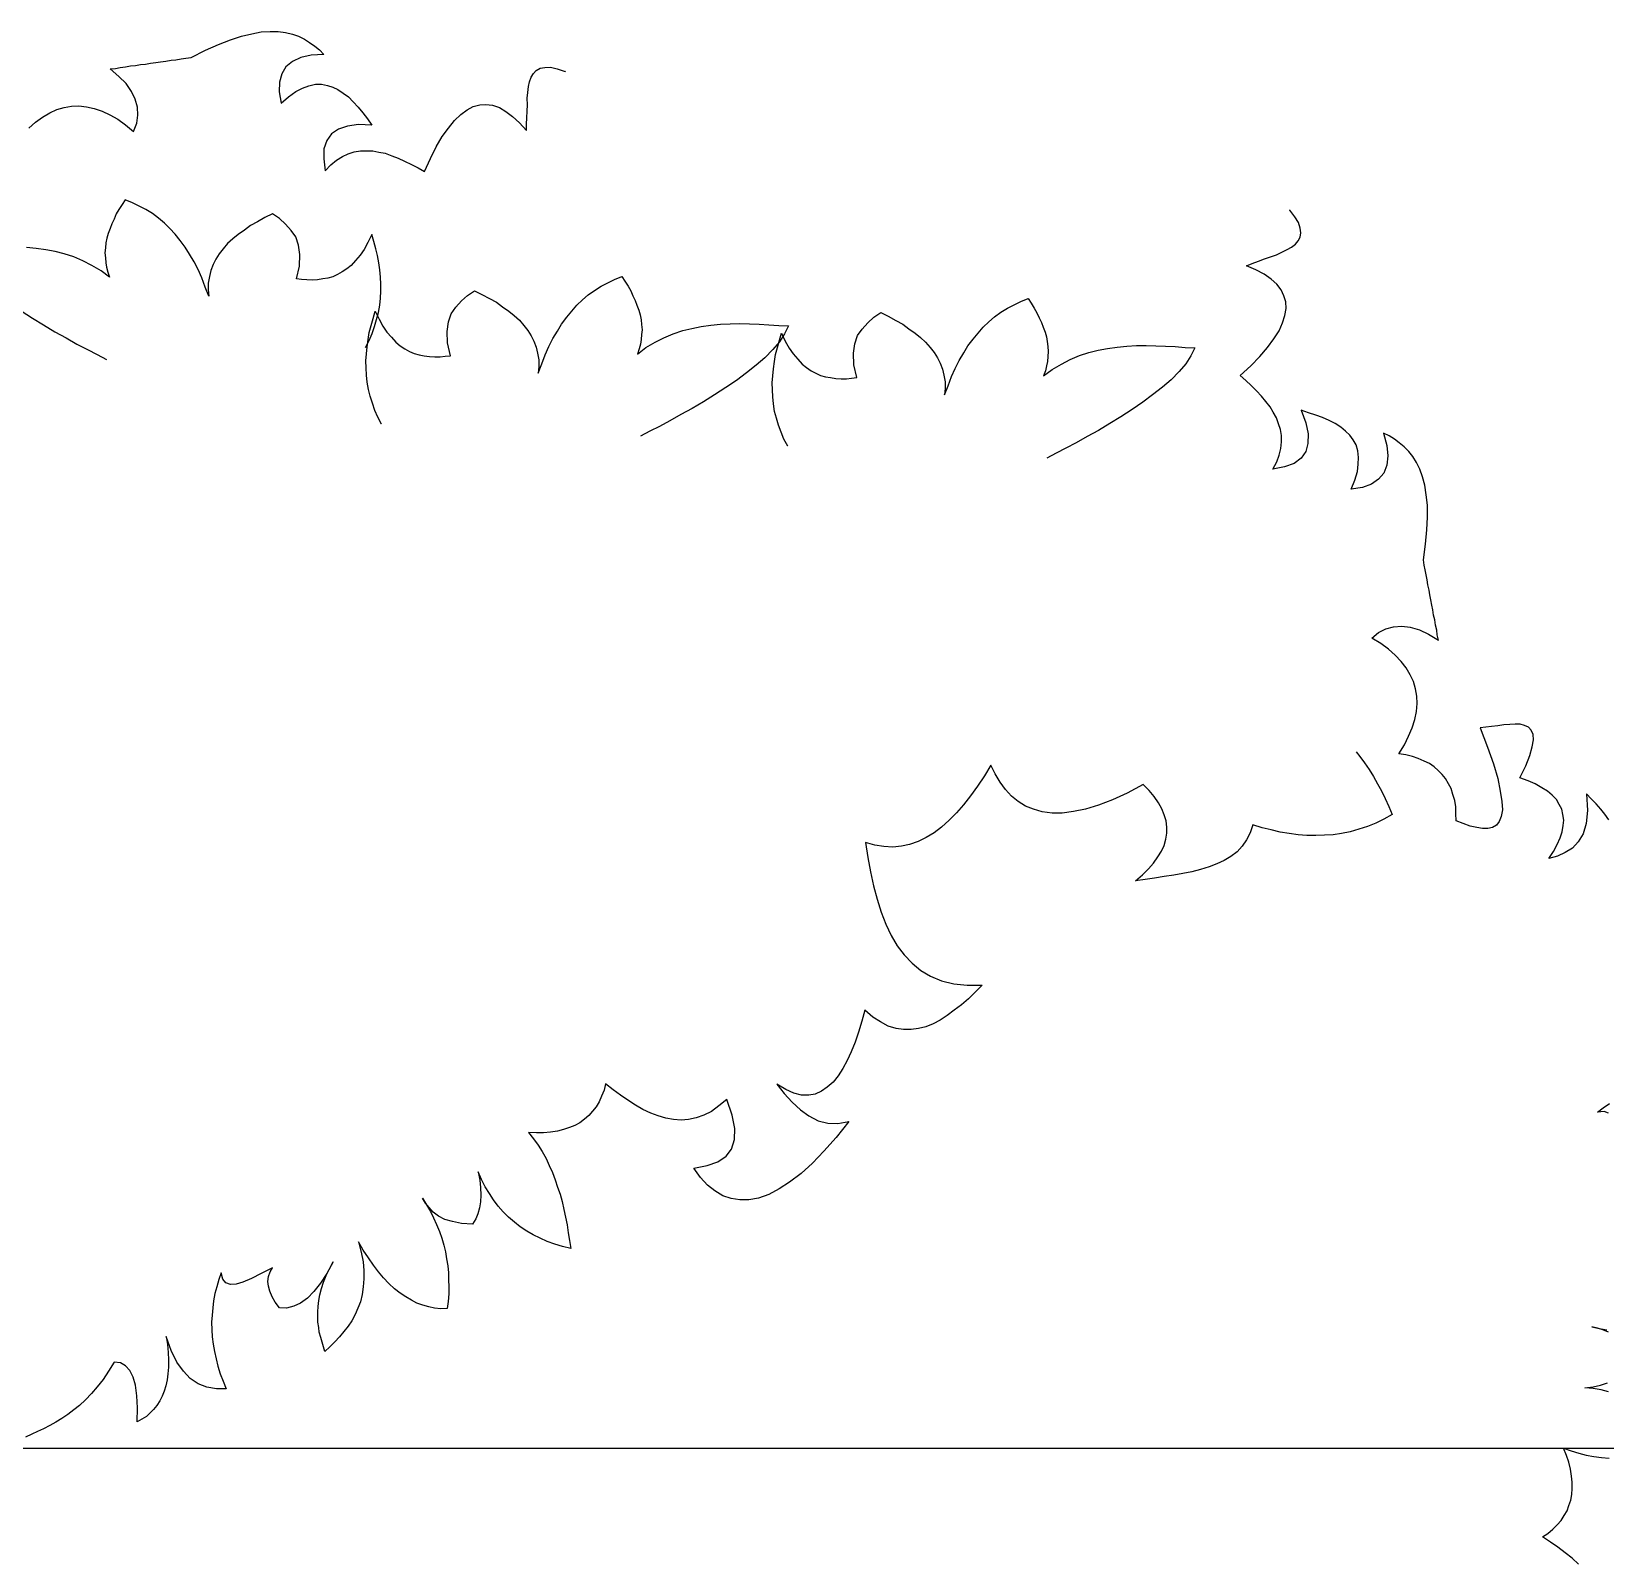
# Model space of a CAD drawing. Extents: x -24232 to 27340, y -23039 to 23489.
# Drawn here: x -6148.4 to -5665, y -17973.5 to -17504.5 of the extents above; entities that cross this region are included whole.
import ezdxf

# ---------------------------------------------------------------- set-up
doc = ezdxf.new("R2010")
doc.units = 0
doc.header["$LTSCALE"] = 10
doc.layers.add('1', color=1, linetype='CONTINUOUS')
doc.layers.add('3', color=3, linetype='CONTINUOUS')

msp = doc.modelspace()

# ---------------------------------------------------------------- linework, layer by layer
at = {"layer": '1'}
for points in [[(-6149.27, -17534.19), (-6147.15, -17532.36), (-6145, -17530.79), (-6142.83, -17529.49), (-6140.63, -17528.46), (-6138.39, -17527.83), (-6136.12, -17527.47), (-6133.83, -17527.38), (-6131.5, -17527.7), (-6129.15, -17528.14), (-6126.76, -17528.99), (-6124.35, -17530.1), (-6121.91, -17531.49), (-6119.58, -17533.15), (-6117.08, -17535.21), (-6117.08, -17535.21), (-6116.11, -17532.68), (-6115.81, -17530.21), (-6115.91, -17527.78), (-6116.57, -17525.27), (-6117.75, -17522.95), (-6119.34, -17520.54), (-6121.59, -17518.32), (-6124.25, -17516.01), (-6124.25, -17516.01), (-6122.64, -17515.85), (-6121.18, -17515.57), (-6119.57, -17515.41), (-6117.98, -17515.12), (-6116.5, -17514.97), (-6114.91, -17514.68), (-6113.43, -17514.54), (-6111.83, -17514.24), (-6110.23, -17514.08), (-6108.76, -17513.8), (-6107.15, -17513.64), (-6105.56, -17513.35), (-6104.08, -17513.21), (-6102.49, -17512.91), (-6101.01, -17512.77), (-6099.42, -17512.47), (-6099.42, -17512.47), (-6095.03, -17510.28), (-6091, -17508.53), (-6087.35, -17507.08), (-6083.95, -17505.94), (-6080.77, -17505.22), (-6077.84, -17504.66), (-6075.15, -17504.53), (-6072.71, -17504.55), (-6070.37, -17504.87), (-6068.3, -17505.34), (-6066.47, -17505.97), (-6064.62, -17506.87), (-6063.03, -17507.93), (-6061.44, -17508.99), (-6059.96, -17510.2), (-6058.61, -17511.56), (-6058.61, -17511.56), (-6062.51, -17511.81), (-6065.69, -17512.53), (-6068.28, -17513.73), (-6070.28, -17515.42), (-6071.56, -17517.58), (-6072.26, -17520.08), (-6072.37, -17523.07), (-6071.76, -17526.53), (-6071.76, -17526.53), (-6069.51, -17524.55), (-6067.23, -17522.97), (-6065.17, -17521.96), (-6063.21, -17521.22), (-6061.22, -17520.75), (-6059.33, -17520.7), (-6057.53, -17521.07), (-6055.86, -17521.58), (-6054.29, -17522.37), (-6052.7, -17523.43), (-6051.09, -17524.63), (-6049.59, -17526.1), (-6048.08, -17527.72), (-6046.68, -17529.47), (-6045.28, -17531.37), (-6043.87, -17533.26), (-6043.87, -17533.26), (-6047.95, -17533.12), (-6051.42, -17533.6), (-6054.17, -17534.55), (-6056.33, -17535.98), (-6057.76, -17538.02), (-6058.59, -17540.54), (-6058.69, -17543.66), (-6058.2, -17547.27), (-6058.2, -17547.27), (-6056.48, -17545.47), (-6054.72, -17544.08), (-6052.94, -17542.96), (-6051.12, -17542.1), (-6049.29, -17541.51), (-6047.42, -17541.19), (-6045.53, -17541.14), (-6043.63, -17541.22), (-6041.7, -17541.58), (-6039.77, -17541.93), (-6037.8, -17542.68), (-6035.83, -17543.43), (-6033.84, -17544.32), (-6031.71, -17545.33), (-6029.71, -17546.35), (-6027.7, -17547.51), (-6027.7, -17547.51), (-6025.93, -17543.54), (-6024.11, -17539.97), (-6022.26, -17536.81), (-6020.35, -17534.19), (-6018.55, -17531.84), (-6016.57, -17530.02), (-6014.67, -17528.61), (-6012.74, -17527.61), (-6010.77, -17527.01), (-6008.88, -17526.96), (-6006.83, -17527.16), (-6004.72, -17527.9), (-6002.71, -17529.06), (-6000.66, -17530.62), (-5998.57, -17532.58), (-5996.45, -17534.94), (-5996.45, -17534.94), (-5996.36, -17533.04), (-5996.29, -17531), (-5996.22, -17528.96), (-5996.14, -17527.05), (-5996.21, -17525.03), (-5995.98, -17523.25), (-5995.74, -17521.46), (-5995.49, -17519.95), (-5994.95, -17518.54), (-5994.25, -17517.39), (-5993.39, -17516.49), (-5992.24, -17515.84), (-5990.78, -17515.56), (-5989.02, -17515.52), (-5986.94, -17515.99), (-5984.56, -17516.84), (-5984.56, -17516.84), (-5984.46, -17516.75)], [(-6045.85, -17601.57), (-6045.85, -17601.57), (-6044.69, -17599.39), (-6043.81, -17597.31), (-6043.04, -17595.08), (-6042.43, -17592.97), (-6041.82, -17590.87), (-6041.46, -17588.6), (-6041.24, -17586.46), (-6041.17, -17584.3), (-6041.09, -17582.14), (-6041.28, -17579.95), (-6041.47, -17577.77), (-6041.79, -17575.57), (-6042.12, -17573.37), (-6042.72, -17571.28), (-6043.32, -17569.05), (-6043.91, -17566.83), (-6043.91, -17566.83), (-6045.1, -17569.28), (-6046.26, -17571.47), (-6047.52, -17573.24), (-6048.9, -17574.87), (-6050.27, -17576.36), (-6051.59, -17577.44), (-6053.04, -17578.38), (-6054.47, -17579.19), (-6055.89, -17579.86), (-6057.42, -17580.25), (-6058.94, -17580.51), (-6060.59, -17580.75), (-6062.22, -17580.86), (-6063.85, -17580.84), (-6065.45, -17580.68), (-6067.06, -17580.52), (-6067.06, -17580.52), (-6066.13, -17576.55), (-6066.05, -17573.04), (-6066.45, -17570.15), (-6067.28, -17567.63), (-6068.7, -17565.6), (-6070.41, -17563.67), (-6072.28, -17561.99), (-6074.44, -17560.56), (-6074.44, -17560.56), (-6076.71, -17561.69), (-6079.01, -17562.95), (-6081.15, -17564.1), (-6083.05, -17565.53), (-6084.94, -17566.84), (-6086.56, -17568.17), (-6088.2, -17569.63), (-6089.58, -17571.25), (-6090.81, -17572.76), (-6091.79, -17574.42), (-6092.63, -17576.1), (-6093.35, -17577.92), (-6093.8, -17579.77), (-6094.14, -17581.77), (-6094.2, -17583.8), (-6094, -17585.85), (-6094, -17585.85), (-6095.07, -17583.03), (-6096.15, -17580.22), (-6097.25, -17577.67), (-6098.5, -17575.25), (-6099.9, -17572.94), (-6101.18, -17570.79), (-6102.73, -17568.74), (-6104.31, -17566.82), (-6105.89, -17565.04), (-6107.62, -17563.38), (-6109.37, -17561.85), (-6111.26, -17560.45), (-6113.3, -17559.16), (-6115.36, -17558.14), (-6117.43, -17557.13), (-6119.64, -17556.23), (-6119.64, -17556.23), (-6120.6, -17557.63), (-6121.56, -17559.16), (-6122.38, -17560.57), (-6123.07, -17562.12), (-6123.75, -17563.55), (-6124.3, -17564.98), (-6124.86, -17566.55), (-6125.28, -17568), (-6125.56, -17569.46), (-6125.7, -17570.94), (-6125.86, -17572.55), (-6125.74, -17574.05), (-6125.62, -17575.55), (-6125.35, -17576.93), (-6124.95, -17578.46), (-6124.43, -17580), (-6124.43, -17580), (-6127.07, -17577.98), (-6129.89, -17576.35), (-6132.6, -17574.99), (-6135.46, -17573.76), (-6138.34, -17572.8), (-6141.12, -17572.12), (-6144.04, -17571.56), (-6146.98, -17571.14), (-6149.93, -17570.84)], [(-5664.03, -17746.64), (-5665.27, -17744.85), (-5666.46, -17743.33), (-5667.94, -17741.74), (-5669.41, -17740.15), (-5670.86, -17738.68), (-5670.86, -17738.68), (-5670.52, -17743.72), (-5670.97, -17747.71), (-5671.88, -17750.96), (-5673.39, -17753.39), (-5675.15, -17755.32), (-5677.46, -17756.69), (-5679.83, -17757.79), (-5682.43, -17758.54), (-5682.43, -17758.54), (-5680.99, -17756.4), (-5679.84, -17754.2), (-5678.92, -17752.19), (-5678.4, -17750.27), (-5678.01, -17748.38), (-5677.85, -17746.68), (-5678.12, -17744.94), (-5678.49, -17743.37), (-5679.25, -17741.88), (-5680.14, -17740.43), (-5681.43, -17739.07), (-5682.81, -17737.87), (-5684.59, -17736.76), (-5686.66, -17735.59), (-5688.81, -17734.7), (-5691.38, -17733.78), (-5691.38, -17733.78), (-5689.48, -17730.02), (-5688.29, -17726.83), (-5687.53, -17724.16), (-5687.2, -17722.01), (-5687.3, -17720.38), (-5687.87, -17719.12), (-5688.64, -17718.2), (-5689.87, -17717.65), (-5691.21, -17717.27), (-5692.74, -17717.22), (-5694.38, -17717.32), (-5696.28, -17717.49), (-5698.15, -17717.78), (-5700.04, -17717.95), (-5701.78, -17718.21), (-5703.55, -17718.35), (-5703.55, -17718.35), (-5701.32, -17724.33), (-5699.45, -17729.43), (-5698.11, -17733.96), (-5697.36, -17737.8), (-5696.89, -17741.01), (-5696.7, -17743.6), (-5697.06, -17745.62), (-5697.67, -17747.14), (-5698.51, -17748.31), (-5699.73, -17749.01), (-5701.17, -17749.34), (-5702.84, -17749.32), (-5704.57, -17749.03), (-5706.62, -17748.54), (-5708.73, -17747.78), (-5710.87, -17746.9), (-5710.87, -17746.9), (-5710.97, -17744.71), (-5711.03, -17742.65), (-5711.36, -17740.65), (-5711.92, -17738.84), (-5712.48, -17737.03), (-5713.24, -17735.55), (-5714.16, -17733.97), (-5715.16, -17732.68), (-5716.41, -17731.45), (-5717.63, -17730.35), (-5719.12, -17729.31), (-5720.68, -17728.57), (-5722.53, -17727.75), (-5724.32, -17727.2), (-5726.37, -17726.71), (-5728.52, -17726.38), (-5728.52, -17726.38), (-5726.81, -17723.63), (-5725.49, -17720.97), (-5724.44, -17718.37), (-5723.64, -17715.84), (-5723.11, -17713.36), (-5722.85, -17710.94), (-5722.97, -17708.62), (-5723.36, -17706.36), (-5724.01, -17704.16), (-5725.06, -17702.05), (-5726.23, -17699.97), (-5727.8, -17697.99), (-5729.64, -17696.06), (-5731.73, -17694.2), (-5734.06, -17692.52), (-5736.81, -17690.81), (-5736.81, -17690.81), (-5734.72, -17689.08), (-5732.48, -17688.01), (-5730.15, -17687.32), (-5727.56, -17687.14), (-5724.99, -17687.5), (-5722.19, -17688.24), (-5719.37, -17689.65), (-5716.32, -17691.44), (-5716.32, -17691.44), (-5716.69, -17689.86), (-5716.89, -17688.39), (-5717.26, -17686.81), (-5717.5, -17685.21), (-5717.83, -17683.76), (-5718.07, -17682.16), (-5718.4, -17680.71), (-5718.64, -17679.11), (-5719.01, -17677.53), (-5719.21, -17676.06), (-5719.58, -17674.48), (-5719.81, -17672.88), (-5720.15, -17671.43), (-5720.39, -17669.83), (-5720.72, -17668.39), (-5720.96, -17666.78), (-5720.96, -17666.78), (-5720.29, -17661.92), (-5719.93, -17657.55), (-5719.73, -17653.63), (-5719.74, -17650.03), (-5720.08, -17646.79), (-5720.49, -17643.84), (-5721.23, -17641.25), (-5722.05, -17638.94), (-5723.09, -17636.84), (-5724.21, -17635.02), (-5725.39, -17633.5), (-5726.84, -17632.03), (-5728.36, -17630.87), (-5729.87, -17629.7), (-5731.49, -17628.69), (-5733.21, -17627.85), (-5733.21, -17627.85), (-5732.19, -17631.62), (-5731.85, -17634.86), (-5732.16, -17637.7), (-5733.12, -17640.14), (-5734.75, -17642.04), (-5736.9, -17643.51), (-5739.69, -17644.58), (-5743.17, -17645.11), (-5743.17, -17645.11), (-5742.01, -17642.35), (-5741.25, -17639.68), (-5740.95, -17637.4), (-5740.88, -17635.31), (-5741.08, -17633.28), (-5741.64, -17631.47), (-5742.56, -17629.89), (-5743.58, -17628.46), (-5744.84, -17627.23), (-5746.36, -17626.07), (-5748.01, -17624.93), (-5749.89, -17623.98), (-5751.9, -17623.07), (-5754.01, -17622.31), (-5756.25, -17621.59), (-5758.5, -17620.87), (-5758.5, -17620.87), (-5757.06, -17624.68), (-5756.39, -17628.13), (-5756.41, -17631.04), (-5757.07, -17633.54), (-5758.54, -17635.55), (-5760.66, -17637.15), (-5763.58, -17638.24), (-5767.16, -17638.94), (-5767.16, -17638.94), (-5766.01, -17636.73), (-5765.26, -17634.62), (-5764.77, -17632.57), (-5764.54, -17630.58), (-5764.57, -17628.65), (-5764.87, -17626.78), (-5765.43, -17624.97), (-5766.12, -17623.2), (-5767.07, -17621.48), (-5768.03, -17619.77), (-5769.37, -17618.14), (-5770.72, -17616.52), (-5772.2, -17614.93), (-5773.84, -17613.23), (-5775.45, -17611.67), (-5777.19, -17610.14), (-5777.19, -17610.14), (-5774, -17607.18), (-5771.21, -17604.32), (-5768.81, -17601.55), (-5766.94, -17598.9), (-5765.3, -17596.44), (-5764.21, -17593.97), (-5763.49, -17591.73), (-5763.16, -17589.58), (-5763.22, -17587.52), (-5763.78, -17585.71), (-5764.64, -17583.83), (-5766.01, -17582.08), (-5767.75, -17580.54), (-5769.89, -17579.1), (-5772.42, -17577.76), (-5775.34, -17576.5), (-5775.34, -17576.5), (-5773.56, -17575.81), (-5771.65, -17575.09), (-5769.75, -17574.37), (-5767.97, -17573.68), (-5766.03, -17573.09), (-5764.42, -17572.3), (-5762.8, -17571.5), (-5761.45, -17570.77), (-5760.29, -17569.81), (-5759.42, -17568.78), (-5758.85, -17567.68), (-5758.6, -17566.37), (-5758.81, -17564.9), (-5759.34, -17563.22), (-5760.45, -17561.41), (-5762.02, -17559.42), (-5762.02, -17559.42), (-5761.96, -17559.3)], [(-6040.94, -17625.15), (-6040.94, -17625.15), (-6042.1, -17622.96), (-6042.98, -17620.88), (-6043.74, -17618.66), (-6044.36, -17616.55), (-6044.97, -17614.44), (-6045.33, -17612.18), (-6045.54, -17610.03), (-6045.62, -17607.87), (-6045.7, -17605.71), (-6045.51, -17603.53), (-6045.32, -17601.34), (-6044.99, -17599.14), (-6044.67, -17596.95), (-6044.06, -17594.85), (-6043.47, -17592.63), (-6042.88, -17590.4), (-6042.88, -17590.4), (-6041.69, -17592.86), (-6040.52, -17595.05), (-6039.26, -17596.82), (-6037.89, -17598.44), (-6036.52, -17599.93), (-6035.19, -17601.02), (-6033.75, -17601.96), (-6032.31, -17602.77), (-6030.89, -17603.44), (-6029.36, -17603.83), (-6027.85, -17604.09), (-6026.2, -17604.33), (-6024.56, -17604.44), (-6022.94, -17604.41), (-6021.33, -17604.26), (-6019.72, -17604.1), (-6019.72, -17604.1), (-6020.66, -17600.13), (-6020.73, -17596.61), (-6020.34, -17593.73), (-6019.51, -17591.21), (-6018.08, -17589.17), (-6016.38, -17587.25), (-6014.51, -17585.57), (-6012.35, -17584.14), (-6012.35, -17584.14), (-6010.07, -17585.27), (-6007.78, -17586.53), (-6005.64, -17587.67), (-6003.73, -17589.11), (-6001.85, -17590.41), (-6000.22, -17591.74), (-5998.59, -17593.21), (-5997.21, -17594.83), (-5995.98, -17596.33), (-5995, -17598), (-5994.16, -17599.68), (-5993.44, -17601.5), (-5992.98, -17603.35), (-5992.65, -17605.35), (-5992.59, -17607.37), (-5992.79, -17609.43), (-5992.79, -17609.43), (-5991.71, -17606.61), (-5990.64, -17603.8), (-5989.53, -17601.25), (-5988.28, -17598.82), (-5986.89, -17596.52), (-5985.61, -17594.36), (-5984.05, -17592.31), (-5982.48, -17590.4), (-5980.9, -17588.62), (-5979.17, -17586.96), (-5977.42, -17585.43), (-5975.53, -17584.02), (-5973.49, -17582.74), (-5971.42, -17581.72), (-5969.36, -17580.7), (-5967.14, -17579.81), (-5967.14, -17579.81), (-5966.19, -17581.2), (-5965.23, -17582.73), (-5964.41, -17584.14), (-5963.72, -17585.7), (-5963.03, -17587.12), (-5962.49, -17588.56), (-5961.93, -17590.13), (-5961.51, -17591.58), (-5961.23, -17593.04), (-5961.09, -17594.51), (-5960.93, -17596.12), (-5961.05, -17597.62), (-5961.17, -17599.13), (-5961.44, -17600.51), (-5961.83, -17602.03), (-5962.36, -17603.58), (-5962.36, -17603.58), (-5959.71, -17601.55), (-5956.9, -17599.92), (-5954.18, -17598.57), (-5951.33, -17597.34), (-5948.44, -17596.38), (-5945.67, -17595.7), (-5942.74, -17595.14), (-5939.81, -17594.71), (-5936.85, -17594.42), (-5933.89, -17594.26), (-5930.91, -17594.24), (-5927.92, -17594.35), (-5924.93, -17594.46), (-5921.94, -17594.57), (-5918.94, -17594.82), (-5915.95, -17594.93), (-5915.95, -17594.93), (-5917.2, -17597.36), (-5918.72, -17599.81), (-5920.79, -17602.18), (-5923.24, -17604.72), (-5925.86, -17607.01), (-5928.88, -17609.34), (-5931.9, -17611.67), (-5935.2, -17613.89), (-5938.64, -17616.13), (-5942.09, -17618.23), (-5945.54, -17620.33), (-5949.01, -17622.16), (-5952.34, -17624.12), (-5955.56, -17625.79), (-5958.52, -17627.3), (-5961.36, -17628.8)], [(-6151.58, -17590.32), (-6148.15, -17592.55), (-6144.7, -17594.65), (-6141.25, -17596.75), (-6137.78, -17598.59), (-6134.45, -17600.54), (-6131.23, -17602.21), (-6128.26, -17603.73), (-6125.43, -17605.22)], [(-5916.16, -17631.88), (-5916.16, -17631.88), (-5917.33, -17629.7), (-5918.21, -17627.62), (-5918.97, -17625.39), (-5919.59, -17623.28), (-5920.2, -17621.18), (-5920.56, -17618.91), (-5920.77, -17616.76), (-5920.85, -17614.61), (-5920.93, -17612.45), (-5920.74, -17610.26), (-5920.55, -17608.08), (-5920.22, -17605.88), (-5919.9, -17603.68), (-5919.29, -17601.59), (-5918.7, -17599.36), (-5918.11, -17597.14), (-5918.11, -17597.14), (-5916.92, -17599.59), (-5915.75, -17601.78), (-5914.49, -17603.55), (-5913.11, -17605.17), (-5911.75, -17606.66), (-5910.42, -17607.75), (-5908.97, -17608.69), (-5907.54, -17609.5), (-5906.12, -17610.17), (-5904.59, -17610.56), (-5903.08, -17610.82), (-5901.43, -17611.06), (-5899.79, -17611.17), (-5898.17, -17611.15), (-5896.56, -17610.99), (-5894.95, -17610.83), (-5894.95, -17610.83), (-5895.89, -17606.86), (-5895.96, -17603.34), (-5895.57, -17600.46), (-5894.73, -17597.94), (-5893.31, -17595.91), (-5891.61, -17593.98), (-5889.74, -17592.3), (-5887.58, -17590.87), (-5887.58, -17590.87), (-5885.3, -17592), (-5883.01, -17593.26), (-5880.86, -17594.41), (-5878.96, -17595.84), (-5877.07, -17597.15), (-5875.45, -17598.48), (-5873.82, -17599.94), (-5872.44, -17601.56), (-5871.21, -17603.07), (-5870.23, -17604.73), (-5869.39, -17606.41), (-5868.67, -17608.23), (-5868.21, -17610.08), (-5867.88, -17612.08), (-5867.81, -17614.11), (-5868.02, -17616.16), (-5868.02, -17616.16), (-5866.94, -17613.34), (-5865.87, -17610.53), (-5864.76, -17607.98), (-5863.51, -17605.56), (-5862.12, -17603.25), (-5860.84, -17601.09), (-5859.28, -17599.04), (-5857.71, -17597.13), (-5856.13, -17595.35), (-5854.39, -17593.69), (-5852.65, -17592.16), (-5850.76, -17590.75), (-5848.72, -17589.47), (-5846.65, -17588.45), (-5844.58, -17587.44), (-5842.37, -17586.54), (-5842.37, -17586.54), (-5841.42, -17587.94), (-5840.46, -17589.47), (-5839.64, -17590.88), (-5838.94, -17592.43), (-5838.26, -17593.85), (-5837.71, -17595.29), (-5837.15, -17596.86), (-5836.74, -17598.31), (-5836.46, -17599.77), (-5836.31, -17601.24), (-5836.15, -17602.85), (-5836.28, -17604.36), (-5836.4, -17605.86), (-5836.67, -17607.24), (-5837.06, -17608.77), (-5837.59, -17610.31), (-5837.59, -17610.31), (-5834.94, -17608.29), (-5832.12, -17606.65), (-5829.41, -17605.3), (-5826.56, -17604.07), (-5823.67, -17603.11), (-5820.89, -17602.43), (-5817.97, -17601.87), (-5815.03, -17601.45), (-5812.08, -17601.15), (-5809.12, -17601), (-5806.14, -17600.97), (-5803.15, -17601.08), (-5800.16, -17601.19), (-5797.17, -17601.31), (-5794.17, -17601.55), (-5791.18, -17601.66), (-5791.18, -17601.66), (-5792.43, -17604.09), (-5793.95, -17606.54), (-5796.01, -17608.91), (-5798.47, -17611.46), (-5801.09, -17613.74), (-5804.11, -17616.07), (-5807.13, -17618.4), (-5810.43, -17620.63), (-5813.87, -17622.86), (-5817.31, -17624.96), (-5820.76, -17627.06), (-5824.24, -17628.9), (-5827.57, -17630.85), (-5830.79, -17632.52), (-5833.75, -17634.03), (-5836.58, -17635.53)], [(-5741.59, -17725.74), (-5740.45, -17727.13), (-5739.03, -17729.16), (-5737.61, -17731.18), (-5736.31, -17733.36), (-5735.01, -17735.53), (-5733.85, -17737.72), (-5732.67, -17740.04), (-5731.62, -17742.51), (-5730.56, -17744.98), (-5730.56, -17744.98), (-5733.12, -17746.45), (-5735.58, -17747.64), (-5738.18, -17748.71), (-5740.81, -17749.51), (-5743.44, -17750.31), (-5746.09, -17750.84), (-5748.63, -17751.23), (-5751.32, -17751.36), (-5754.02, -17751.49), (-5756.73, -17751.49), (-5759.46, -17751.22), (-5762.21, -17750.81), (-5764.96, -17750.41), (-5767.74, -17749.73), (-5770.51, -17749.06), (-5773.31, -17748.12), (-5773.31, -17748.12), (-5774.15, -17750.64), (-5775.29, -17752.78), (-5776.59, -17754.67), (-5778.18, -17756.45), (-5780.07, -17757.86), (-5782.11, -17759.14), (-5784.44, -17760.18), (-5786.79, -17761.09), (-5789.42, -17761.89), (-5792.06, -17762.56), (-5794.85, -17763.11), (-5797.64, -17763.65), (-5800.58, -17764.08), (-5803.52, -17764.51), (-5806.45, -17764.93), (-5809.39, -17765.36), (-5809.39, -17765.36), (-5807.27, -17763.52), (-5805.42, -17761.71), (-5803.83, -17759.93), (-5802.53, -17758.04), (-5801.35, -17756.3), (-5800.58, -17754.47), (-5800.1, -17752.52), (-5799.73, -17750.73), (-5799.78, -17748.83), (-5799.97, -17746.96), (-5800.56, -17745.12), (-5801.28, -17743.3), (-5802.28, -17741.36), (-5803.69, -17739.47), (-5805.23, -17737.59), (-5807.03, -17735.74), (-5807.03, -17735.74), (-5811.92, -17738.39), (-5816.45, -17740.46), (-5820.76, -17742.1), (-5824.7, -17743.31), (-5828.42, -17744.08), (-5831.89, -17744.56), (-5835, -17744.6), (-5838.02, -17744.22), (-5840.67, -17743.39), (-5843.21, -17742.43), (-5845.38, -17741.02), (-5847.44, -17739.32), (-5849.26, -17737.34), (-5850.98, -17735.07), (-5852.45, -17732.51), (-5853.8, -17729.8), (-5853.8, -17729.8), (-5855.77, -17733.1), (-5857.9, -17736.29), (-5860.05, -17739.21), (-5862.21, -17742), (-5864.4, -17744.52), (-5866.61, -17746.77), (-5868.97, -17748.9), (-5871.24, -17750.61), (-5873.67, -17752.07), (-5876.13, -17753.26), (-5878.74, -17754.2), (-5881.26, -17754.72), (-5883.95, -17754.98), (-5886.67, -17754.84), (-5889.42, -17754.44), (-5892.34, -17753.64), (-5892.34, -17753.64), (-5891.62, -17758.18), (-5890.78, -17762.56), (-5889.81, -17766.94), (-5888.73, -17771.03), (-5887.52, -17774.97), (-5886.08, -17778.62), (-5884.38, -17782.11), (-5882.58, -17785.32), (-5880.41, -17788.08), (-5877.98, -17790.68), (-5875.33, -17792.86), (-5872.32, -17794.59), (-5868.92, -17796.02), (-5865.17, -17797), (-5861.07, -17797.41), (-5856.47, -17797.36), (-5856.47, -17797.36), (-5858.56, -17799.46), (-5860.66, -17801.57), (-5862.78, -17803.4), (-5865.05, -17805.12), (-5867.19, -17806.68), (-5869.36, -17808.11), (-5871.54, -17809.28), (-5873.76, -17810.17), (-5876.01, -17810.67), (-5878.28, -17811.03), (-5880.58, -17810.98), (-5882.92, -17810.67), (-5885.29, -17809.96), (-5887.71, -17808.71), (-5890.03, -17807.18), (-5892.54, -17805.12), (-5892.54, -17805.12), (-5893.43, -17808.46), (-5894.45, -17811.81), (-5895.5, -17814.89), (-5896.7, -17817.86), (-5897.92, -17820.55), (-5899.3, -17822.99), (-5900.7, -17825.29), (-5902.27, -17827.21), (-5904.02, -17828.74), (-5905.79, -17829.99), (-5907.73, -17830.86), (-5909.73, -17831.2), (-5911.9, -17831.14), (-5914.26, -17830.56), (-5916.81, -17829.46), (-5919.54, -17827.83), (-5919.54, -17827.83), (-5917.23, -17830.72), (-5914.8, -17833.32), (-5912.27, -17835.64), (-5909.65, -17837.55), (-5906.79, -17839.03), (-5903.87, -17839.83), (-5900.74, -17839.92), (-5897.42, -17839.32), (-5897.42, -17839.32), (-5901.27, -17844.17), (-5905.06, -17848.34), (-5908.62, -17852.08), (-5912.09, -17855.26), (-5915.62, -17857.91), (-5918.8, -17859.99), (-5922.03, -17861.66), (-5925.16, -17862.78), (-5928.09, -17863.34), (-5930.93, -17863.35), (-5933.55, -17862.93), (-5936.07, -17862.1), (-5938.52, -17860.58), (-5940.86, -17858.78), (-5942.99, -17856.42), (-5945.03, -17853.64), (-5945.03, -17853.64), (-5940.91, -17852.83), (-5937.63, -17851.69), (-5935.1, -17849.95), (-5933.42, -17847.75), (-5932.49, -17844.82), (-5932.42, -17841.43), (-5933.23, -17837.31), (-5934.93, -17832.47), (-5934.93, -17832.47), (-5937.31, -17834.46), (-5939.57, -17836.17), (-5941.9, -17837.35), (-5944.26, -17838.13), (-5946.64, -17838.63), (-5948.92, -17838.86), (-5951.24, -17838.68), (-5953.59, -17838.24), (-5955.96, -17837.52), (-5958.21, -17836.66), (-5960.63, -17835.55), (-5962.92, -17834.28), (-5965.24, -17832.75), (-5967.55, -17831.22), (-5969.75, -17829.54), (-5972.09, -17827.74), (-5972.09, -17827.74), (-5972.58, -17829.68), (-5973.35, -17831.52), (-5974.13, -17833.22), (-5975.05, -17834.8), (-5976.14, -17836.13), (-5977.23, -17837.46), (-5978.61, -17838.54), (-5979.99, -17839.63), (-5981.54, -17840.46), (-5983.23, -17841.16), (-5985.07, -17841.75), (-5986.92, -17842.21), (-5989.05, -17842.55), (-5991.19, -17842.76), (-5993.37, -17842.71), (-5995.81, -17842.68), (-5995.81, -17842.68), (-5994.27, -17844.56), (-5992.85, -17846.58), (-5991.58, -17848.49), (-5990.41, -17850.68), (-5989.4, -17852.74), (-5988.37, -17854.94), (-5987.6, -17857.17), (-5986.84, -17859.4), (-5986.08, -17861.62), (-5985.45, -17863.86), (-5984.95, -17866.25), (-5984.44, -17868.64), (-5983.93, -17871.03), (-5983.56, -17873.43), (-5983.19, -17875.83), (-5982.82, -17878.23), (-5982.82, -17878.23), (-5985.31, -17877.66), (-5987.68, -17876.95), (-5990.07, -17876.1), (-5992.2, -17875.09), (-5994.33, -17874.08), (-5996.34, -17872.93), (-5998.36, -17871.64), (-6000.13, -17870.19), (-6001.91, -17868.6), (-6003.56, -17867.01), (-6005.09, -17865.26), (-6006.49, -17863.37), (-6007.78, -17861.33), (-6009.06, -17859.29), (-6010.23, -17857.1), (-6011.27, -17854.77), (-6011.27, -17854.77), (-6010.75, -17857.29), (-6010.52, -17859.57), (-6010.43, -17861.86), (-6010.5, -17863.9), (-6010.85, -17865.83), (-6011.35, -17867.64), (-6012.01, -17869.19), (-6012.94, -17870.78), (-6012.94, -17870.78), (-6016.34, -17870.57), (-6019.11, -17870.03), (-6021.48, -17869.32), (-6023.47, -17868.3), (-6025.08, -17867.1), (-6026.3, -17865.73), (-6027.39, -17864.35), (-6028.35, -17862.82), (-6028.35, -17862.82), (-6027.06, -17864.86), (-6025.91, -17866.91), (-6024.91, -17868.84), (-6024.03, -17870.92), (-6023.15, -17873), (-6022.4, -17875.1), (-6021.78, -17877.2), (-6021.3, -17879.32), (-6020.96, -17881.45), (-6020.61, -17883.59), (-6020.4, -17885.73), (-6020.32, -17887.89), (-6020.24, -17890.05), (-6020.3, -17892.22), (-6020.48, -17894.54), (-6020.8, -17896.74), (-6020.8, -17896.74), (-6022.69, -17896.79), (-6024.61, -17896.57), (-6026.41, -17896.21), (-6028.21, -17895.71), (-6030.04, -17895.08), (-6031.75, -17894.17), (-6033.48, -17893.12), (-6035.22, -17891.94), (-6036.98, -17890.62), (-6038.63, -17889.02), (-6040.29, -17887.29), (-6041.83, -17885.41), (-6043.38, -17883.4), (-6044.96, -17881.12), (-6046.54, -17878.83), (-6048.01, -17876.27), (-6048.01, -17876.27), (-6047.16, -17879.44), (-6046.6, -17882.36), (-6046.33, -17885.04), (-6046.35, -17887.62), (-6046.51, -17890.07), (-6046.82, -17892.4), (-6047.42, -17894.63), (-6048.17, -17896.6), (-6049.06, -17898.58), (-6050.09, -17900.45), (-6051.14, -17902.17), (-6052.47, -17903.8), (-6053.8, -17905.42), (-6055.28, -17906.92), (-6056.75, -17908.42), (-6058.36, -17909.93), (-6058.36, -17909.93), (-6058.78, -17908.48), (-6059.19, -17907.03), (-6059.6, -17905.58), (-6060.03, -17904), (-6060.18, -17902.53), (-6060.47, -17900.93), (-6060.5, -17899.31), (-6060.52, -17897.68), (-6060.41, -17896.05), (-6060.18, -17894.27), (-6059.82, -17892.47), (-6059.33, -17890.53), (-6058.71, -17888.57), (-6057.96, -17886.6), (-6056.95, -17884.47), (-6055.81, -17882.32), (-6055.81, -17882.32), (-6057.76, -17885.9), (-6059.62, -17888.93), (-6061.68, -17891.43), (-6063.64, -17893.52), (-6065.79, -17895.09), (-6067.87, -17895.97), (-6070.11, -17896.6), (-6072.28, -17896.54), (-6072.28, -17896.54), (-6073.54, -17894.77), (-6074.51, -17893.11), (-6075.22, -17891.42), (-6075.65, -17889.83), (-6075.8, -17888.36), (-6075.67, -17886.86), (-6075.14, -17885.45), (-6074.45, -17884.16), (-6074.45, -17884.16), (-6077.92, -17886), (-6080.89, -17887.51), (-6083.49, -17888.58), (-6085.6, -17889.19), (-6087.34, -17889.36), (-6088.75, -17888.83), (-6089.67, -17887.7), (-6090.14, -17885.71), (-6090.14, -17885.71), (-6090.88, -17887.82), (-6091.47, -17890.04), (-6092.08, -17892.13), (-6092.54, -17894.35), (-6092.73, -17896.53), (-6092.92, -17898.72), (-6093.11, -17900.9), (-6093.02, -17903.2), (-6092.94, -17905.36), (-6092.58, -17907.62), (-6092.22, -17909.89), (-6091.73, -17912.14), (-6091.23, -17914.4), (-6090.46, -17916.76), (-6089.56, -17918.97), (-6088.66, -17921.32), (-6088.66, -17921.32), (-6091.63, -17921.34), (-6094.53, -17920.81), (-6097.2, -17919.86), (-6099.66, -17918.21), (-6101.78, -17915.98), (-6103.81, -17913.2), (-6105.52, -17909.58), (-6107.03, -17905.26), (-6107.03, -17905.26), (-6106.65, -17907.79), (-6106.41, -17910.21), (-6106.32, -17912.5), (-6106.37, -17914.67), (-6106.58, -17916.72), (-6106.79, -17918.64), (-6107.16, -17920.44), (-6107.67, -17922.11), (-6108.33, -17923.67), (-6109, -17925.09), (-6109.94, -17926.53), (-6110.91, -17927.71), (-6112.02, -17928.77), (-6113.14, -17929.83), (-6114.55, -17930.65), (-6115.96, -17931.46), (-6115.96, -17931.46), (-6115.83, -17927.25), (-6116.07, -17923.48), (-6116.52, -17920.28), (-6117.17, -17917.77), (-6118.19, -17915.7), (-6119.54, -17914.35), (-6121.12, -17913.42), (-6123.04, -17913.2), (-6123.04, -17913.2), (-6124.8, -17915.95), (-6126.44, -17918.55), (-6128.25, -17920.76), (-6129.94, -17922.82), (-6131.78, -17924.77), (-6133.65, -17926.44), (-6135.41, -17927.83), (-6137.3, -17929.24), (-6139.07, -17930.5), (-6140.99, -17931.63), (-6142.79, -17932.62), (-6144.72, -17933.63), (-6146.53, -17934.48), (-6148.34, -17935.34), (-6150.29, -17936.21)], [(-5664.07, -17836.73), (-5665.44, -17836.22), (-5667.47, -17836.41), (-5667.47, -17836.41), (-5665.71, -17835.04), (-5663.79, -17833.76)], [(-5664.17, -17904), (-5665.86, -17903.29), (-5667.52, -17902.71), (-5669.28, -17902.29), (-5669.28, -17902.29), (-5666.93, -17902.85), (-5664.62, -17903.28)], [(-5664.08, -17922.24), (-5666.42, -17921.68), (-5668.86, -17921.28), (-5671.41, -17921.05), (-5671.41, -17921.05), (-5668.86, -17920.73), (-5666.62, -17920.21), (-5664.42, -17919.56)], [(-5673.33, -17975.18), (-5675.26, -17973.42), (-5677.46, -17971.72), (-5679.65, -17970.01), (-5681.95, -17968.47), (-5684.41, -17966.83), (-5684.41, -17966.83), (-5682.72, -17965.75), (-5681.23, -17964.43), (-5679.87, -17963.15), (-5678.67, -17961.76), (-5677.76, -17960.3), (-5676.86, -17958.85), (-5676.28, -17957.19), (-5675.69, -17955.53), (-5675.4, -17953.8), (-5675.28, -17951.97), (-5675.31, -17950.04), (-5675.48, -17948.15), (-5675.83, -17946.02), (-5676.32, -17943.92), (-5677.07, -17941.88), (-5677.89, -17939.58), (-5677.89, -17939.58), (-5675.61, -17940.43), (-5673.24, -17941.12), (-5671.02, -17941.71), (-5668.58, -17942.11), (-5666.3, -17942.41), (-5663.88, -17942.68)]]:
    msp.add_lwpolyline(points, dxfattribs=at)
at = {"layer": '3'}
msp.add_line((-6327.61, -17939.61), (-1441.31, -17939.61), dxfattribs=at)

doc.saveas('drawing.dxf')
